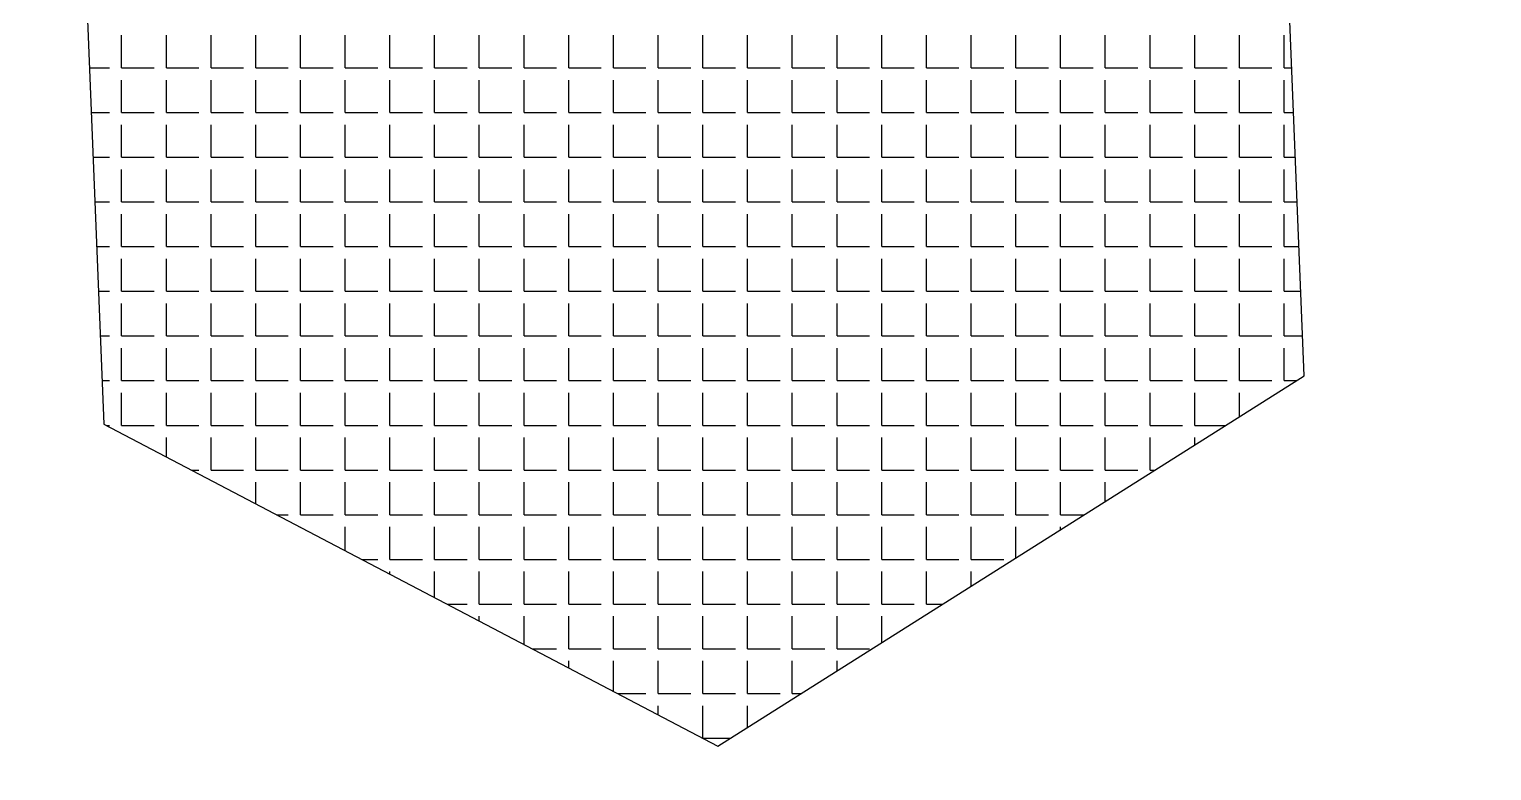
# Model space of a CAD drawing. Extents: x -2750778 to 860276, y -1983468 to 1712338.
# Drawn here: x 1004.9 to 1461.9, y 1065.5 to 1297.3 of the extents above; entities that cross this region are included whole.
import ezdxf

# ---------------------------------------------------------------- set-up
doc = ezdxf.new("R2010")
doc.units = 0
doc.layers.get('0').update_dxf_attribs({"linetype": 'CONTINUOUS'})
doc.layers.get('DEFPOINTS').update_dxf_attribs({"linetype": 'CONTINUOUS'})
doc.layers.add('TAVOLO_2', color=2, linetype='CONTINUOUS')
doc.layers.add('TAVOLO_3', color=4, linetype='CONTINUOUS')
doc.dimstyles.get("Standard").update_dxf_attribs({"dimtxt": 2.5, "dimasz": 2.5, "dimexe": 1.25, "dimexo": 0.625, "dimtad": 1, "dimcen": 2.5, "dimazin": 3, "dimtfac": 1, "dimtmove": 0, "dimatfit": 3})

# ---------------------------------------------------------------- blocks, each defined once
blk = doc.blocks.new('*X17')
at = {"color": 0}
for p, q in [((1033.78, 1285.24), (1033.78, 1295.4)), ((1047.75, 1285.24), (1047.75, 1295.4)), ((1061.72, 1285.24), (1061.72, 1295.4)), ((1075.69, 1285.24), (1075.69, 1295.4)), ((1089.66, 1285.24), (1089.66, 1295.4)), ((1103.63, 1285.24), (1103.63, 1295.4)), ((1117.6, 1285.24), (1117.6, 1295.4)), ((1131.57, 1285.24), (1131.57, 1295.4)), ((1145.54, 1285.24), (1145.54, 1295.4)), ((1159.51, 1285.24), (1159.51, 1295.4)), ((1173.48, 1285.24), (1173.48, 1295.4)), ((1187.45, 1285.24), (1187.45, 1295.4)), ((1201.42, 1285.24), (1201.42, 1295.4)), ((1215.39, 1285.24), (1215.39, 1295.4)), ((1229.36, 1285.24), (1229.36, 1295.4)), ((1243.33, 1285.24), (1243.33, 1295.4)), ((1257.3, 1285.24), (1257.3, 1295.4)), ((1271.27, 1285.24), (1271.27, 1295.4)), ((1285.24, 1285.24), (1285.24, 1295.4)), ((1299.21, 1285.24), (1299.21, 1295.4)), ((1313.18, 1285.24), (1313.18, 1295.4)), ((1327.15, 1285.24), (1327.15, 1295.4)), ((1341.12, 1285.24), (1341.12, 1295.4)), ((1355.09, 1285.24), (1355.09, 1295.4)), ((1369.06, 1285.24), (1369.06, 1295.4)), ((1383.03, 1285.24), (1383.03, 1295.4)), ((1397, 1285.24), (1397, 1295.4)), ((1023.7, 1285.24), (1029.97, 1285.24)), ((1033.78, 1285.24), (1043.94, 1285.24)), ((1047.75, 1285.24), (1057.91, 1285.24)), ((1061.72, 1285.24), (1071.88, 1285.24)), ((1075.69, 1285.24), (1085.85, 1285.24)), ((1089.66, 1285.24), (1099.82, 1285.24)), ((1103.63, 1285.24), (1113.79, 1285.24)), ((1117.6, 1285.24), (1127.76, 1285.24)), ((1131.57, 1285.24), (1141.73, 1285.24)), ((1145.54, 1285.24), (1155.7, 1285.24)), ((1159.51, 1285.24), (1169.67, 1285.24)), ((1173.48, 1285.24), (1183.64, 1285.24)), ((1187.45, 1285.24), (1197.61, 1285.24)), ((1201.42, 1285.24), (1211.58, 1285.24)), ((1215.39, 1285.24), (1225.55, 1285.24)), ((1229.36, 1285.24), (1239.52, 1285.24)), ((1243.33, 1285.24), (1253.49, 1285.24)), ((1257.3, 1285.24), (1267.46, 1285.24)), ((1271.27, 1285.24), (1281.43, 1285.24)), ((1285.24, 1285.24), (1295.4, 1285.24)), ((1299.21, 1285.24), (1309.37, 1285.24)), ((1313.18, 1285.24), (1323.34, 1285.24)), ((1327.15, 1285.24), (1337.31, 1285.24)), ((1341.12, 1285.24), (1351.28, 1285.24)), ((1355.09, 1285.24), (1365.25, 1285.24)), ((1369.06, 1285.24), (1379.22, 1285.24)), ((1383.03, 1285.24), (1393.19, 1285.24)), ((1397, 1285.24), (1399.39, 1285.24)), ((1033.78, 1271.27), (1033.78, 1281.43)), ((1047.75, 1271.27), (1047.75, 1281.43)), ((1061.72, 1271.27), (1061.72, 1281.43)), ((1075.69, 1271.27), (1075.69, 1281.43)), ((1089.66, 1271.27), (1089.66, 1281.43)), ((1103.63, 1271.27), (1103.63, 1281.43)), ((1117.6, 1271.27), (1117.6, 1281.43)), ((1131.57, 1271.27), (1131.57, 1281.43)), ((1145.54, 1271.27), (1145.54, 1281.43)), ((1159.51, 1271.27), (1159.51, 1281.43)), ((1173.48, 1271.27), (1173.48, 1281.43)), ((1187.45, 1271.27), (1187.45, 1281.43)), ((1201.42, 1271.27), (1201.42, 1281.43)), ((1215.39, 1271.27), (1215.39, 1281.43)), ((1229.36, 1271.27), (1229.36, 1281.43)), ((1243.33, 1271.27), (1243.33, 1281.43)), ((1257.3, 1271.27), (1257.3, 1281.43)), ((1271.27, 1271.27), (1271.27, 1281.43)), ((1285.24, 1271.27), (1285.24, 1281.43)), ((1299.21, 1271.27), (1299.21, 1281.43)), ((1313.18, 1271.27), (1313.18, 1281.43)), ((1327.15, 1271.27), (1327.15, 1281.43)), ((1341.12, 1271.27), (1341.12, 1281.43)), ((1355.09, 1271.27), (1355.09, 1281.43)), ((1369.06, 1271.27), (1369.06, 1281.43)), ((1383.03, 1271.27), (1383.03, 1281.43)), ((1397, 1271.27), (1397, 1281.43)), ((1024.26, 1271.27), (1029.97, 1271.27)), ((1033.78, 1271.27), (1043.94, 1271.27)), ((1047.75, 1271.27), (1057.91, 1271.27)), ((1061.72, 1271.27), (1071.88, 1271.27)), ((1075.69, 1271.27), (1085.85, 1271.27)), ((1089.66, 1271.27), (1099.82, 1271.27)), ((1103.63, 1271.27), (1113.79, 1271.27)), ((1117.6, 1271.27), (1127.76, 1271.27)), ((1131.57, 1271.27), (1141.73, 1271.27)), ((1145.54, 1271.27), (1155.7, 1271.27)), ((1159.51, 1271.27), (1169.67, 1271.27)), ((1173.48, 1271.27), (1183.64, 1271.27)), ((1187.45, 1271.27), (1197.61, 1271.27)), ((1201.42, 1271.27), (1211.58, 1271.27)), ((1215.39, 1271.27), (1225.55, 1271.27)), ((1229.36, 1271.27), (1239.52, 1271.27)), ((1243.33, 1271.27), (1253.49, 1271.27)), ((1257.3, 1271.27), (1267.46, 1271.27)), ((1271.27, 1271.27), (1281.43, 1271.27)), ((1285.24, 1271.27), (1295.4, 1271.27)), ((1299.21, 1271.27), (1309.37, 1271.27)), ((1313.18, 1271.27), (1323.34, 1271.27)), ((1327.15, 1271.27), (1337.31, 1271.27)), ((1341.12, 1271.27), (1351.28, 1271.27)), ((1355.09, 1271.27), (1365.25, 1271.27)), ((1369.06, 1271.27), (1379.22, 1271.27)), ((1383.03, 1271.27), (1393.19, 1271.27)), ((1397, 1271.27), (1399.96, 1271.27)), ((1033.78, 1257.3), (1033.78, 1267.46)), ((1047.75, 1257.3), (1047.75, 1267.46)), ((1061.72, 1257.3), (1061.72, 1267.46)), ((1075.69, 1257.3), (1075.69, 1267.46)), ((1089.66, 1257.3), (1089.66, 1267.46)), ((1103.63, 1257.3), (1103.63, 1267.46)), ((1117.6, 1257.3), (1117.6, 1267.46)), ((1131.57, 1257.3), (1131.57, 1267.46)), ((1145.54, 1257.3), (1145.54, 1267.46)), ((1159.51, 1257.3), (1159.51, 1267.46)), ((1173.48, 1257.3), (1173.48, 1267.46)), ((1187.45, 1257.3), (1187.45, 1267.46)), ((1201.42, 1257.3), (1201.42, 1267.46)), ((1215.39, 1257.3), (1215.39, 1267.46)), ((1229.36, 1257.3), (1229.36, 1267.46)), ((1243.33, 1257.3), (1243.33, 1267.46)), ((1257.3, 1257.3), (1257.3, 1267.46)), ((1271.27, 1257.3), (1271.27, 1267.46)), ((1285.24, 1257.3), (1285.24, 1267.46)), ((1299.21, 1257.3), (1299.21, 1267.46)), ((1313.18, 1257.3), (1313.18, 1267.46)), ((1327.15, 1257.3), (1327.15, 1267.46)), ((1341.12, 1257.3), (1341.12, 1267.46)), ((1355.09, 1257.3), (1355.09, 1267.46)), ((1369.06, 1257.3), (1369.06, 1267.46)), ((1383.03, 1257.3), (1383.03, 1267.46)), ((1397, 1257.3), (1397, 1267.46)), ((1024.83, 1257.3), (1029.97, 1257.3)), ((1033.78, 1257.3), (1043.94, 1257.3)), ((1047.75, 1257.3), (1057.91, 1257.3)), ((1061.72, 1257.3), (1071.88, 1257.3)), ((1075.69, 1257.3), (1085.85, 1257.3)), ((1089.66, 1257.3), (1099.82, 1257.3)), ((1103.63, 1257.3), (1113.79, 1257.3)), ((1117.6, 1257.3), (1127.76, 1257.3)), ((1131.57, 1257.3), (1141.73, 1257.3)), ((1145.54, 1257.3), (1155.7, 1257.3)), ((1159.51, 1257.3), (1169.67, 1257.3)), ((1173.48, 1257.3), (1183.64, 1257.3)), ((1187.45, 1257.3), (1197.61, 1257.3)), ((1201.42, 1257.3), (1211.58, 1257.3)), ((1215.39, 1257.3), (1225.55, 1257.3)), ((1229.36, 1257.3), (1239.52, 1257.3)), ((1243.33, 1257.3), (1253.49, 1257.3)), ((1257.3, 1257.3), (1267.46, 1257.3)), ((1271.27, 1257.3), (1281.43, 1257.3)), ((1285.24, 1257.3), (1295.4, 1257.3)), ((1299.21, 1257.3), (1309.37, 1257.3)), ((1313.18, 1257.3), (1323.34, 1257.3)), ((1327.15, 1257.3), (1337.31, 1257.3)), ((1341.12, 1257.3), (1351.28, 1257.3)), ((1355.09, 1257.3), (1365.25, 1257.3)), ((1369.06, 1257.3), (1379.22, 1257.3)), ((1383.03, 1257.3), (1393.19, 1257.3)), ((1397, 1257.3), (1400.52, 1257.3)), ((1033.78, 1243.33), (1033.78, 1253.49)), ((1047.75, 1243.33), (1047.75, 1253.49)), ((1061.72, 1243.33), (1061.72, 1253.49)), ((1075.69, 1243.33), (1075.69, 1253.49)), ((1089.66, 1243.33), (1089.66, 1253.49)), ((1103.63, 1243.33), (1103.63, 1253.49)), ((1117.6, 1243.33), (1117.6, 1253.49)), ((1131.57, 1243.33), (1131.57, 1253.49)), ((1145.54, 1243.33), (1145.54, 1253.49)), ((1159.51, 1243.33), (1159.51, 1253.49)), ((1173.48, 1243.33), (1173.48, 1253.49)), ((1187.45, 1243.33), (1187.45, 1253.49)), ((1201.42, 1243.33), (1201.42, 1253.49)), ((1215.39, 1243.33), (1215.39, 1253.49)), ((1229.36, 1243.33), (1229.36, 1253.49)), ((1243.33, 1243.33), (1243.33, 1253.49)), ((1257.3, 1243.33), (1257.3, 1253.49)), ((1271.27, 1243.33), (1271.27, 1253.49)), ((1285.24, 1243.33), (1285.24, 1253.49)), ((1299.21, 1243.33), (1299.21, 1253.49)), ((1313.18, 1243.33), (1313.18, 1253.49)), ((1327.15, 1243.33), (1327.15, 1253.49)), ((1341.12, 1243.33), (1341.12, 1253.49)), ((1355.09, 1243.33), (1355.09, 1253.49)), ((1369.06, 1243.33), (1369.06, 1253.49)), ((1383.03, 1243.33), (1383.03, 1253.49)), ((1397, 1243.33), (1397, 1253.49)), ((1025.39, 1243.33), (1029.97, 1243.33)), ((1033.78, 1243.33), (1043.94, 1243.33)), ((1047.75, 1243.33), (1057.91, 1243.33)), ((1061.72, 1243.33), (1071.88, 1243.33)), ((1075.69, 1243.33), (1085.85, 1243.33)), ((1089.66, 1243.33), (1099.82, 1243.33)), ((1103.63, 1243.33), (1113.79, 1243.33)), ((1117.6, 1243.33), (1127.76, 1243.33)), ((1131.57, 1243.33), (1141.73, 1243.33)), ((1145.54, 1243.33), (1155.7, 1243.33)), ((1159.51, 1243.33), (1169.67, 1243.33)), ((1173.48, 1243.33), (1183.64, 1243.33)), ((1187.45, 1243.33), (1197.61, 1243.33)), ((1201.42, 1243.33), (1211.58, 1243.33)), ((1215.39, 1243.33), (1225.55, 1243.33)), ((1229.36, 1243.33), (1239.52, 1243.33)), ((1243.33, 1243.33), (1253.49, 1243.33)), ((1257.3, 1243.33), (1267.46, 1243.33)), ((1271.27, 1243.33), (1281.43, 1243.33)), ((1285.24, 1243.33), (1295.4, 1243.33)), ((1299.21, 1243.33), (1309.37, 1243.33)), ((1313.18, 1243.33), (1323.34, 1243.33)), ((1327.15, 1243.33), (1337.31, 1243.33)), ((1341.12, 1243.33), (1351.28, 1243.33)), ((1355.09, 1243.33), (1365.25, 1243.33)), ((1369.06, 1243.33), (1379.22, 1243.33)), ((1383.03, 1243.33), (1393.19, 1243.33)), ((1397, 1243.33), (1401.08, 1243.33)), ((1033.78, 1229.36), (1033.78, 1239.52)), ((1047.75, 1229.36), (1047.75, 1239.52)), ((1061.72, 1229.36), (1061.72, 1239.52)), ((1075.69, 1229.36), (1075.69, 1239.52)), ((1089.66, 1229.36), (1089.66, 1239.52)), ((1103.63, 1229.36), (1103.63, 1239.52)), ((1117.6, 1229.36), (1117.6, 1239.52)), ((1131.57, 1229.36), (1131.57, 1239.52)), ((1145.54, 1229.36), (1145.54, 1239.52)), ((1159.51, 1229.36), (1159.51, 1239.52)), ((1173.48, 1229.36), (1173.48, 1239.52)), ((1187.45, 1229.36), (1187.45, 1239.52)), ((1201.42, 1229.36), (1201.42, 1239.52)), ((1215.39, 1229.36), (1215.39, 1239.52)), ((1229.36, 1229.36), (1229.36, 1239.52)), ((1243.33, 1229.36), (1243.33, 1239.52)), ((1257.3, 1229.36), (1257.3, 1239.52)), ((1271.27, 1229.36), (1271.27, 1239.52)), ((1285.24, 1229.36), (1285.24, 1239.52)), ((1299.21, 1229.36), (1299.21, 1239.52)), ((1313.18, 1229.36), (1313.18, 1239.52)), ((1327.15, 1229.36), (1327.15, 1239.52)), ((1341.12, 1229.36), (1341.12, 1239.52)), ((1355.09, 1229.36), (1355.09, 1239.52)), ((1369.06, 1229.36), (1369.06, 1239.52)), ((1383.03, 1229.36), (1383.03, 1239.52)), ((1397, 1229.36), (1397, 1239.52)), ((1025.95, 1229.36), (1029.97, 1229.36)), ((1033.78, 1229.36), (1043.94, 1229.36)), ((1047.75, 1229.36), (1057.91, 1229.36)), ((1061.72, 1229.36), (1071.88, 1229.36)), ((1075.69, 1229.36), (1085.85, 1229.36)), ((1089.66, 1229.36), (1099.82, 1229.36)), ((1103.63, 1229.36), (1113.79, 1229.36)), ((1117.6, 1229.36), (1127.76, 1229.36)), ((1131.57, 1229.36), (1141.73, 1229.36)), ((1145.54, 1229.36), (1155.7, 1229.36)), ((1159.51, 1229.36), (1169.67, 1229.36)), ((1173.48, 1229.36), (1183.64, 1229.36)), ((1187.45, 1229.36), (1197.61, 1229.36)), ((1201.42, 1229.36), (1211.58, 1229.36)), ((1215.39, 1229.36), (1225.55, 1229.36)), ((1229.36, 1229.36), (1239.52, 1229.36)), ((1243.33, 1229.36), (1253.49, 1229.36)), ((1257.3, 1229.36), (1267.46, 1229.36)), ((1271.27, 1229.36), (1281.43, 1229.36)), ((1285.24, 1229.36), (1295.4, 1229.36)), ((1299.21, 1229.36), (1309.37, 1229.36)), ((1313.18, 1229.36), (1323.34, 1229.36)), ((1327.15, 1229.36), (1337.31, 1229.36)), ((1341.12, 1229.36), (1351.28, 1229.36)), ((1355.09, 1229.36), (1365.25, 1229.36)), ((1369.06, 1229.36), (1379.22, 1229.36)), ((1383.03, 1229.36), (1393.19, 1229.36)), ((1397, 1229.36), (1401.64, 1229.36)), ((1033.78, 1215.39), (1033.78, 1225.55)), ((1047.75, 1215.39), (1047.75, 1225.55)), ((1061.72, 1215.39), (1061.72, 1225.55)), ((1075.69, 1215.39), (1075.69, 1225.55)), ((1089.66, 1215.39), (1089.66, 1225.55)), ((1103.63, 1215.39), (1103.63, 1225.55)), ((1117.6, 1215.39), (1117.6, 1225.55)), ((1131.57, 1215.39), (1131.57, 1225.55)), ((1145.54, 1215.39), (1145.54, 1225.55)), ((1159.51, 1215.39), (1159.51, 1225.55)), ((1173.48, 1215.39), (1173.48, 1225.55)), ((1187.45, 1215.39), (1187.45, 1225.55)), ((1201.42, 1215.39), (1201.42, 1225.55)), ((1215.39, 1215.39), (1215.39, 1225.55)), ((1229.36, 1215.39), (1229.36, 1225.55)), ((1243.33, 1215.39), (1243.33, 1225.55)), ((1257.3, 1215.39), (1257.3, 1225.55)), ((1271.27, 1215.39), (1271.27, 1225.55)), ((1285.24, 1215.39), (1285.24, 1225.55)), ((1299.21, 1215.39), (1299.21, 1225.55)), ((1313.18, 1215.39), (1313.18, 1225.55)), ((1327.15, 1215.39), (1327.15, 1225.55)), ((1341.12, 1215.39), (1341.12, 1225.55)), ((1355.09, 1215.39), (1355.09, 1225.55)), ((1369.06, 1215.39), (1369.06, 1225.55)), ((1383.03, 1215.39), (1383.03, 1225.55)), ((1397, 1215.39), (1397, 1225.55)), ((1026.52, 1215.39), (1029.97, 1215.39)), ((1033.78, 1215.39), (1043.94, 1215.39)), ((1033.78, 1201.42), (1033.78, 1211.58)), ((1047.75, 1215.39), (1057.91, 1215.39)), ((1047.75, 1201.42), (1047.75, 1211.58)), ((1061.72, 1215.39), (1071.88, 1215.39)), ((1061.72, 1201.42), (1061.72, 1211.58)), ((1075.69, 1215.39), (1085.85, 1215.39)), ((1075.69, 1201.42), (1075.69, 1211.58)), ((1089.66, 1215.39), (1099.82, 1215.39)), ((1089.66, 1201.42), (1089.66, 1211.58)), ((1103.63, 1215.39), (1113.79, 1215.39)), ((1103.63, 1201.42), (1103.63, 1211.58)), ((1117.6, 1215.39), (1127.76, 1215.39)), ((1117.6, 1201.42), (1117.6, 1211.58)), ((1131.57, 1215.39), (1141.73, 1215.39)), ((1131.57, 1201.42), (1131.57, 1211.58)), ((1145.54, 1215.39), (1155.7, 1215.39)), ((1145.54, 1201.42), (1145.54, 1211.58)), ((1159.51, 1215.39), (1169.67, 1215.39)), ((1159.51, 1201.42), (1159.51, 1211.58)), ((1173.48, 1215.39), (1183.64, 1215.39)), ((1173.48, 1201.42), (1173.48, 1211.58)), ((1187.45, 1215.39), (1197.61, 1215.39)), ((1187.45, 1201.42), (1187.45, 1211.58)), ((1201.42, 1215.39), (1211.58, 1215.39)), ((1201.42, 1201.42), (1201.42, 1211.58)), ((1215.39, 1215.39), (1225.55, 1215.39)), ((1215.39, 1201.42), (1215.39, 1211.58)), ((1229.36, 1215.39), (1239.52, 1215.39)), ((1229.36, 1201.42), (1229.36, 1211.58)), ((1243.33, 1215.39), (1253.49, 1215.39)), ((1243.33, 1201.42), (1243.33, 1211.58)), ((1257.3, 1215.39), (1267.46, 1215.39)), ((1257.3, 1201.42), (1257.3, 1211.58)), ((1271.27, 1215.39), (1281.43, 1215.39)), ((1271.27, 1201.42), (1271.27, 1211.58)), ((1285.24, 1215.39), (1295.4, 1215.39)), ((1285.24, 1201.42), (1285.24, 1211.58)), ((1299.21, 1215.39), (1309.37, 1215.39)), ((1299.21, 1201.42), (1299.21, 1211.58)), ((1313.18, 1215.39), (1323.34, 1215.39)), ((1313.18, 1201.42), (1313.18, 1211.58)), ((1327.15, 1215.39), (1337.31, 1215.39)), ((1327.15, 1201.42), (1327.15, 1211.58)), ((1341.12, 1215.39), (1351.28, 1215.39)), ((1341.12, 1201.42), (1341.12, 1211.58)), ((1355.09, 1215.39), (1365.25, 1215.39)), ((1355.09, 1201.42), (1355.09, 1211.58)), ((1369.06, 1215.39), (1379.22, 1215.39)), ((1369.06, 1201.42), (1369.06, 1211.58)), ((1383.03, 1215.39), (1393.19, 1215.39)), ((1383.03, 1201.42), (1383.03, 1211.58)), ((1397, 1215.39), (1402.21, 1215.39)), ((1397, 1201.42), (1397, 1211.58)), ((1027.08, 1201.42), (1029.97, 1201.42)), ((1033.78, 1201.42), (1043.94, 1201.42)), ((1033.78, 1187.45), (1033.78, 1197.61)), ((1047.75, 1201.42), (1057.91, 1201.42)), ((1047.75, 1187.45), (1047.75, 1197.61)), ((1061.72, 1201.42), (1071.88, 1201.42)), ((1061.72, 1187.45), (1061.72, 1197.61)), ((1075.69, 1201.42), (1085.85, 1201.42)), ((1075.69, 1187.45), (1075.69, 1197.61)), ((1089.66, 1201.42), (1099.82, 1201.42)), ((1089.66, 1187.45), (1089.66, 1197.61)), ((1103.63, 1201.42), (1113.79, 1201.42)), ((1103.63, 1187.45), (1103.63, 1197.61)), ((1117.6, 1201.42), (1127.76, 1201.42)), ((1117.6, 1187.45), (1117.6, 1197.61)), ((1131.57, 1201.42), (1141.73, 1201.42)), ((1131.57, 1187.45), (1131.57, 1197.61)), ((1145.54, 1201.42), (1155.7, 1201.42)), ((1145.54, 1187.45), (1145.54, 1197.61)), ((1159.51, 1201.42), (1169.67, 1201.42)), ((1159.51, 1187.45), (1159.51, 1197.61)), ((1173.48, 1201.42), (1183.64, 1201.42)), ((1173.48, 1187.45), (1173.48, 1197.61)), ((1187.45, 1201.42), (1197.61, 1201.42)), ((1187.45, 1187.45), (1187.45, 1197.61)), ((1201.42, 1201.42), (1211.58, 1201.42)), ((1201.42, 1187.45), (1201.42, 1197.61)), ((1215.39, 1201.42), (1225.55, 1201.42)), ((1215.39, 1187.45), (1215.39, 1197.61)), ((1229.36, 1201.42), (1239.52, 1201.42)), ((1229.36, 1187.45), (1229.36, 1197.61)), ((1243.33, 1201.42), (1253.49, 1201.42)), ((1243.33, 1187.45), (1243.33, 1197.61)), ((1257.3, 1201.42), (1267.46, 1201.42)), ((1257.3, 1187.45), (1257.3, 1197.61)), ((1271.27, 1201.42), (1281.43, 1201.42)), ((1271.27, 1187.45), (1271.27, 1197.61)), ((1285.24, 1201.42), (1295.4, 1201.42)), ((1285.24, 1187.45), (1285.24, 1197.61)), ((1299.21, 1201.42), (1309.37, 1201.42)), ((1299.21, 1187.45), (1299.21, 1197.61)), ((1313.18, 1201.42), (1323.34, 1201.42)), ((1313.18, 1187.45), (1313.18, 1197.61)), ((1327.15, 1201.42), (1337.31, 1201.42)), ((1327.15, 1187.45), (1327.15, 1197.61)), ((1341.12, 1201.42), (1351.28, 1201.42)), ((1341.12, 1187.45), (1341.12, 1197.61)), ((1355.09, 1201.42), (1365.25, 1201.42)), ((1355.09, 1187.45), (1355.09, 1197.61)), ((1369.06, 1201.42), (1379.22, 1201.42)), ((1369.06, 1187.45), (1369.06, 1197.61)), ((1383.03, 1201.42), (1393.19, 1201.42)), ((1383.03, 1187.45), (1383.03, 1197.61)), ((1397, 1201.42), (1402.77, 1201.42)), ((1397, 1187.45), (1397, 1197.61)), ((1027.64, 1187.45), (1029.97, 1187.45)), ((1033.78, 1187.45), (1043.94, 1187.45)), ((1033.78, 1173.48), (1033.78, 1183.64)), ((1047.75, 1187.45), (1057.91, 1187.45)), ((1047.75, 1173.48), (1047.75, 1183.64)), ((1061.72, 1187.45), (1071.88, 1187.45)), ((1061.72, 1173.48), (1061.72, 1183.64)), ((1075.69, 1187.45), (1085.85, 1187.45)), ((1075.69, 1173.48), (1075.69, 1183.64)), ((1089.66, 1187.45), (1099.82, 1187.45)), ((1089.66, 1173.48), (1089.66, 1183.64)), ((1103.63, 1187.45), (1113.79, 1187.45)), ((1103.63, 1173.48), (1103.63, 1183.64)), ((1117.6, 1187.45), (1127.76, 1187.45)), ((1117.6, 1173.48), (1117.6, 1183.64)), ((1131.57, 1187.45), (1141.73, 1187.45)), ((1131.57, 1173.48), (1131.57, 1183.64)), ((1145.54, 1187.45), (1155.7, 1187.45)), ((1145.54, 1173.48), (1145.54, 1183.64)), ((1159.51, 1187.45), (1169.67, 1187.45)), ((1159.51, 1173.48), (1159.51, 1183.64)), ((1173.48, 1187.45), (1183.64, 1187.45)), ((1173.48, 1173.48), (1173.48, 1183.64)), ((1187.45, 1187.45), (1197.61, 1187.45)), ((1187.45, 1173.48), (1187.45, 1183.64)), ((1201.42, 1187.45), (1211.58, 1187.45)), ((1201.42, 1173.48), (1201.42, 1183.64)), ((1215.39, 1187.45), (1225.55, 1187.45)), ((1215.39, 1173.48), (1215.39, 1183.64)), ((1229.36, 1187.45), (1239.52, 1187.45)), ((1229.36, 1173.48), (1229.36, 1183.64)), ((1243.33, 1187.45), (1253.49, 1187.45)), ((1243.33, 1173.48), (1243.33, 1183.64)), ((1257.3, 1187.45), (1267.46, 1187.45)), ((1257.3, 1173.48), (1257.3, 1183.64)), ((1271.27, 1187.45), (1281.43, 1187.45)), ((1271.27, 1173.48), (1271.27, 1183.64)), ((1285.24, 1187.45), (1295.4, 1187.45)), ((1285.24, 1173.48), (1285.24, 1183.64)), ((1299.21, 1187.45), (1309.37, 1187.45)), ((1299.21, 1173.48), (1299.21, 1183.64)), ((1313.18, 1187.45), (1323.34, 1187.45)), ((1313.18, 1173.48), (1313.18, 1183.64)), ((1327.15, 1187.45), (1337.31, 1187.45)), ((1327.15, 1173.48), (1327.15, 1183.64)), ((1341.12, 1187.45), (1351.28, 1187.45)), ((1341.12, 1173.48), (1341.12, 1183.64)), ((1355.09, 1187.45), (1365.25, 1187.45)), ((1355.09, 1173.48), (1355.09, 1183.64)), ((1369.06, 1187.45), (1379.22, 1187.45)), ((1369.06, 1173.48), (1369.06, 1183.64)), ((1383.03, 1187.45), (1393.19, 1187.45)), ((1383.03, 1176.21), (1383.03, 1183.64)), ((1397, 1187.45), (1400.81, 1187.45)), ((1028.97, 1173.48), (1029.97, 1173.48)), ((1033.78, 1173.48), (1043.94, 1173.48)), ((1047.75, 1173.48), (1057.91, 1173.48)), ((1061.72, 1173.48), (1071.88, 1173.48)), ((1075.69, 1173.48), (1085.85, 1173.48)), ((1089.66, 1173.48), (1099.82, 1173.48)), ((1103.63, 1173.48), (1113.79, 1173.48)), ((1117.6, 1173.48), (1127.76, 1173.48)), ((1131.57, 1173.48), (1141.73, 1173.48)), ((1145.54, 1173.48), (1155.7, 1173.48)), ((1159.51, 1173.48), (1169.67, 1173.48)), ((1173.48, 1173.48), (1183.64, 1173.48)), ((1187.45, 1173.48), (1197.61, 1173.48)), ((1201.42, 1173.48), (1211.58, 1173.48)), ((1215.39, 1173.48), (1225.55, 1173.48)), ((1229.36, 1173.48), (1239.52, 1173.48)), ((1243.33, 1173.48), (1253.49, 1173.48)), ((1257.3, 1173.48), (1267.46, 1173.48)), ((1271.27, 1173.48), (1281.43, 1173.48)), ((1285.24, 1173.48), (1295.4, 1173.48)), ((1299.21, 1173.48), (1309.37, 1173.48)), ((1313.18, 1173.48), (1323.34, 1173.48)), ((1327.15, 1173.48), (1337.31, 1173.48)), ((1341.12, 1173.48), (1351.28, 1173.48)), ((1355.09, 1173.48), (1365.25, 1173.48)), ((1369.06, 1173.48), (1378.71, 1173.48)), ((1047.75, 1163.63), (1047.75, 1169.67)), ((1061.72, 1159.51), (1061.72, 1169.67)), ((1075.69, 1159.51), (1075.69, 1169.67)), ((1089.66, 1159.51), (1089.66, 1169.67)), ((1103.63, 1159.51), (1103.63, 1169.67)), ((1117.6, 1159.51), (1117.6, 1169.67)), ((1131.57, 1159.51), (1131.57, 1169.67)), ((1145.54, 1159.51), (1145.54, 1169.67)), ((1159.51, 1159.51), (1159.51, 1169.67)), ((1173.48, 1159.51), (1173.48, 1169.67)), ((1187.45, 1159.51), (1187.45, 1169.67)), ((1201.42, 1159.51), (1201.42, 1169.67)), ((1215.39, 1159.51), (1215.39, 1169.67)), ((1229.36, 1159.51), (1229.36, 1169.67)), ((1243.33, 1159.51), (1243.33, 1169.67)), ((1257.3, 1159.51), (1257.3, 1169.67)), ((1271.27, 1159.51), (1271.27, 1169.67)), ((1285.24, 1159.51), (1285.24, 1169.67)), ((1299.21, 1159.51), (1299.21, 1169.67)), ((1313.18, 1159.51), (1313.18, 1169.67)), ((1327.15, 1159.51), (1327.15, 1169.67)), ((1341.12, 1159.51), (1341.12, 1169.67)), ((1355.09, 1159.51), (1355.09, 1169.67)), ((1369.06, 1167.38), (1369.06, 1169.67)), ((1055.59, 1159.51), (1057.91, 1159.51)), ((1061.72, 1159.51), (1071.88, 1159.51)), ((1075.69, 1159.51), (1085.85, 1159.51)), ((1089.66, 1159.51), (1099.82, 1159.51)), ((1103.63, 1159.51), (1113.79, 1159.51)), ((1117.6, 1159.51), (1127.76, 1159.51)), ((1131.57, 1159.51), (1141.73, 1159.51)), ((1145.54, 1159.51), (1155.7, 1159.51)), ((1159.51, 1159.51), (1169.67, 1159.51)), ((1173.48, 1159.51), (1183.64, 1159.51)), ((1187.45, 1159.51), (1197.61, 1159.51)), ((1201.42, 1159.51), (1211.58, 1159.51)), ((1215.39, 1159.51), (1225.55, 1159.51)), ((1229.36, 1159.51), (1239.52, 1159.51)), ((1243.33, 1159.51), (1253.49, 1159.51)), ((1257.3, 1159.51), (1267.46, 1159.51)), ((1271.27, 1159.51), (1281.43, 1159.51)), ((1285.24, 1159.51), (1295.4, 1159.51)), ((1299.21, 1159.51), (1309.37, 1159.51)), ((1313.18, 1159.51), (1323.34, 1159.51)), ((1327.15, 1159.51), (1337.31, 1159.51)), ((1341.12, 1159.51), (1351.28, 1159.51)), ((1355.09, 1159.51), (1356.62, 1159.51)), ((1075.69, 1148.96), (1075.69, 1155.7)), ((1089.66, 1145.54), (1089.66, 1155.7)), ((1103.63, 1145.54), (1103.63, 1155.7)), ((1117.6, 1145.54), (1117.6, 1155.7)), ((1131.57, 1145.54), (1131.57, 1155.7)), ((1145.54, 1145.54), (1145.54, 1155.7)), ((1159.51, 1145.54), (1159.51, 1155.7)), ((1173.48, 1145.54), (1173.48, 1155.7)), ((1187.45, 1145.54), (1187.45, 1155.7)), ((1201.42, 1145.54), (1201.42, 1155.7)), ((1215.39, 1145.54), (1215.39, 1155.7)), ((1229.36, 1145.54), (1229.36, 1155.7)), ((1243.33, 1145.54), (1243.33, 1155.7)), ((1257.3, 1145.54), (1257.3, 1155.7)), ((1271.27, 1145.54), (1271.27, 1155.7)), ((1285.24, 1145.54), (1285.24, 1155.7)), ((1299.21, 1145.54), (1299.21, 1155.7)), ((1313.18, 1145.54), (1313.18, 1155.7)), ((1327.15, 1145.54), (1327.15, 1155.7)), ((1341.12, 1149.71), (1341.12, 1155.7)), ((1082.21, 1145.54), (1085.85, 1145.54)), ((1089.66, 1145.54), (1099.82, 1145.54)), ((1103.63, 1145.54), (1113.79, 1145.54)), ((1117.6, 1145.54), (1127.76, 1145.54)), ((1131.57, 1145.54), (1141.73, 1145.54)), ((1145.54, 1145.54), (1155.7, 1145.54)), ((1159.51, 1145.54), (1169.67, 1145.54)), ((1173.48, 1145.54), (1183.64, 1145.54)), ((1187.45, 1145.54), (1197.61, 1145.54)), ((1201.42, 1145.54), (1211.58, 1145.54)), ((1215.39, 1145.54), (1225.55, 1145.54)), ((1229.36, 1145.54), (1239.52, 1145.54)), ((1243.33, 1145.54), (1253.49, 1145.54)), ((1257.3, 1145.54), (1267.46, 1145.54)), ((1271.27, 1145.54), (1281.43, 1145.54)), ((1285.24, 1145.54), (1295.4, 1145.54)), ((1299.21, 1145.54), (1309.37, 1145.54)), ((1313.18, 1145.54), (1323.34, 1145.54)), ((1327.15, 1145.54), (1334.53, 1145.54)), ((1089.66, 1141.63), (1089.66, 1141.73)), ((1103.63, 1134.3), (1103.63, 1141.73)), ((1117.6, 1131.57), (1117.6, 1141.73)), ((1131.57, 1131.57), (1131.57, 1141.73)), ((1145.54, 1131.57), (1145.54, 1141.73)), ((1159.51, 1131.57), (1159.51, 1141.73)), ((1173.48, 1131.57), (1173.48, 1141.73)), ((1187.45, 1131.57), (1187.45, 1141.73)), ((1201.42, 1131.57), (1201.42, 1141.73)), ((1215.39, 1131.57), (1215.39, 1141.73)), ((1229.36, 1131.57), (1229.36, 1141.73)), ((1243.33, 1131.57), (1243.33, 1141.73)), ((1257.3, 1131.57), (1257.3, 1141.73)), ((1271.27, 1131.57), (1271.27, 1141.73)), ((1285.24, 1131.57), (1285.24, 1141.73)), ((1299.21, 1131.57), (1299.21, 1141.73)), ((1313.18, 1132.04), (1313.18, 1141.73)), ((1327.15, 1140.87), (1327.15, 1141.73)), ((1108.83, 1131.57), (1113.79, 1131.57)), ((1117.6, 1131.57), (1127.76, 1131.57)), ((1131.57, 1131.57), (1141.73, 1131.57)), ((1145.54, 1131.57), (1155.7, 1131.57)), ((1159.51, 1131.57), (1169.67, 1131.57)), ((1173.48, 1131.57), (1183.64, 1131.57)), ((1187.45, 1131.57), (1197.61, 1131.57)), ((1201.42, 1131.57), (1211.58, 1131.57)), ((1215.39, 1131.57), (1225.55, 1131.57)), ((1229.36, 1131.57), (1239.52, 1131.57)), ((1243.33, 1131.57), (1253.49, 1131.57)), ((1257.3, 1131.57), (1267.46, 1131.57)), ((1271.27, 1131.57), (1281.43, 1131.57)), ((1285.24, 1131.57), (1295.4, 1131.57)), ((1299.21, 1131.57), (1309.37, 1131.57)), ((1117.6, 1126.97), (1117.6, 1127.76)), ((1131.57, 1119.63), (1131.57, 1127.76)), ((1145.54, 1117.6), (1145.54, 1127.76)), ((1159.51, 1117.6), (1159.51, 1127.76)), ((1173.48, 1117.6), (1173.48, 1127.76)), ((1187.45, 1117.6), (1187.45, 1127.76)), ((1201.42, 1117.6), (1201.42, 1127.76)), ((1215.39, 1117.6), (1215.39, 1127.76)), ((1229.36, 1117.6), (1229.36, 1127.76)), ((1243.33, 1117.6), (1243.33, 1127.76)), ((1257.3, 1117.6), (1257.3, 1127.76)), ((1271.27, 1117.6), (1271.27, 1127.76)), ((1285.24, 1117.6), (1285.24, 1127.76)), ((1299.21, 1123.2), (1299.21, 1127.76)), ((1135.45, 1117.6), (1141.73, 1117.6)), ((1145.54, 1117.6), (1155.7, 1117.6)), ((1159.51, 1117.6), (1169.67, 1117.6)), ((1173.48, 1117.6), (1183.64, 1117.6)), ((1187.45, 1117.6), (1197.61, 1117.6)), ((1201.42, 1117.6), (1211.58, 1117.6)), ((1215.39, 1117.6), (1225.55, 1117.6)), ((1229.36, 1117.6), (1239.52, 1117.6)), ((1243.33, 1117.6), (1253.49, 1117.6)), ((1257.3, 1117.6), (1267.46, 1117.6)), ((1271.27, 1117.6), (1281.43, 1117.6)), ((1285.24, 1117.6), (1290.35, 1117.6)), ((1145.54, 1112.3), (1145.54, 1113.79)), ((1159.51, 1104.97), (1159.51, 1113.79)), ((1173.48, 1103.63), (1173.48, 1113.79)), ((1187.45, 1103.63), (1187.45, 1113.79)), ((1201.42, 1103.63), (1201.42, 1113.79)), ((1215.39, 1103.63), (1215.39, 1113.79)), ((1229.36, 1103.63), (1229.36, 1113.79)), ((1243.33, 1103.63), (1243.33, 1113.79)), ((1257.3, 1103.63), (1257.3, 1113.79)), ((1271.27, 1105.54), (1271.27, 1113.79)), ((1162.06, 1103.63), (1169.67, 1103.63)), ((1173.48, 1103.63), (1183.64, 1103.63)), ((1187.45, 1103.63), (1197.61, 1103.63)), ((1201.42, 1103.63), (1211.58, 1103.63)), ((1215.39, 1103.63), (1225.55, 1103.63)), ((1229.36, 1103.63), (1239.52, 1103.63)), ((1243.33, 1103.63), (1253.49, 1103.63)), ((1257.3, 1103.63), (1267.46, 1103.63)), ((1173.48, 1097.64), (1173.48, 1099.82)), ((1187.45, 1090.31), (1187.45, 1099.82)), ((1201.42, 1089.66), (1201.42, 1099.82)), ((1215.39, 1089.66), (1215.39, 1099.82)), ((1229.36, 1089.66), (1229.36, 1099.82)), ((1243.33, 1089.66), (1243.33, 1099.82)), ((1257.3, 1096.7), (1257.3, 1099.82)), ((1188.68, 1089.66), (1197.61, 1089.66)), ((1201.42, 1089.66), (1211.58, 1089.66)), ((1215.39, 1089.66), (1225.55, 1089.66)), ((1229.36, 1089.66), (1239.52, 1089.66)), ((1243.33, 1089.66), (1246.16, 1089.66)), ((1201.42, 1082.97), (1201.42, 1085.85)), ((1215.39, 1075.69), (1215.39, 1085.85)), ((1229.36, 1079.03), (1229.36, 1085.85)), ((1215.39, 1075.69), (1224.07, 1075.69))]:
    blk.add_line(p, q, dxfattribs=at)
blk = doc.blocks.new('*U23')
at = {"layer": 'TAVOLO_3', "color": 0}
blk.add_text('4177,65', height=2.5, dxfattribs=at).set_placement((4398.62, 4178.69))
blk = doc.blocks.new('*D6')
at = {"layer": 'DEFPOINTS', "color": 0}
for p in [(3869.53, 4177.65), (4398, 4177.65), (0, 0)]:
    blk.add_point(p, dxfattribs=at)
at = {"layer": 'TAVOLO_3', "color": 0}
blk.add_line((3870.16, 4177.65), (4413.2, 4177.65), dxfattribs=at)
at = {"layer": 'TAVOLO_3'}
blk.add_blockref('*U23', (0, 0), dxfattribs=at)
blk = doc.blocks.new('*U24')
at = {"layer": 'TAVOLO_3', "color": 0}
blk.add_text('4630,52', height=2.5, rotation=90, dxfattribs=at).set_placement((4819.72, 4183.15))
blk = doc.blocks.new('*D7')
at = {"layer": 'DEFPOINTS', "color": 0}
for p in [(4630.52, 4515.68), (4820.77, 4198.78), (0, 0)]:
    blk.add_point(p, dxfattribs=at)
at = {"layer": 'TAVOLO_3', "color": 0}
for p, q in [((4630.52, 4515.05), (4630.52, 4208.78)), ((4630.52, 4208.78), (4820.77, 4203.78)), ((4820.77, 4203.78), (4820.77, 4183.15))]:
    blk.add_line(p, q, dxfattribs=at)
at = {"layer": 'TAVOLO_3'}
blk.add_blockref('*U24', (0, 0), dxfattribs=at)

msp = doc.modelspace()

# ---------------------------------------------------------------- linework, layer by layer
at = {"layer": 'TAVOLO_2'}
msp.add_arc((1061.049, 1142.37), 830.639, 264.922533, 117.29589, dxfattribs=at)
at = {"layer": 'TAVOLO_3'}
msp.add_lwpolyline([(1403.271, 1189.009), (1394.543, 1405.564), (1202.638, 1506.282), (1019.461, 1390.446), (1028.189, 1173.892), (1220.094, 1073.174)], close=True, dxfattribs=at)

# ---------------------------------------------------------------- block references
at = {"layer": 'TAVOLO_3', "linetype": 'CONTINUOUS'}
msp.add_blockref('*X17', (0, 0), dxfattribs=at)

# ---------------------------------------------------------------- dimensions: what is measured, and where the dimension line sits
at = {"layer": 'TAVOLO_3'}
for feature_location, offset, dtype, picture, middle in [((4630.519, 4515.679), (190.246, -316.902), 1, '*D7', (4818.682, 4190.652)), ((3869.534, 4177.65), (528.462, 0), 0, '*D6', (4405.913, 4179.733))]:
    dim = msp.add_ordinate_dim(feature_location=feature_location, offset=offset, dtype=dtype, origin=(0, 0), dimstyle='Standard', dxfattribs=at)
    dim.commit()
    dim.dimension.update_dxf_attribs({"geometry": picture, "text_midpoint": middle})

doc.saveas('drawing.dxf')
